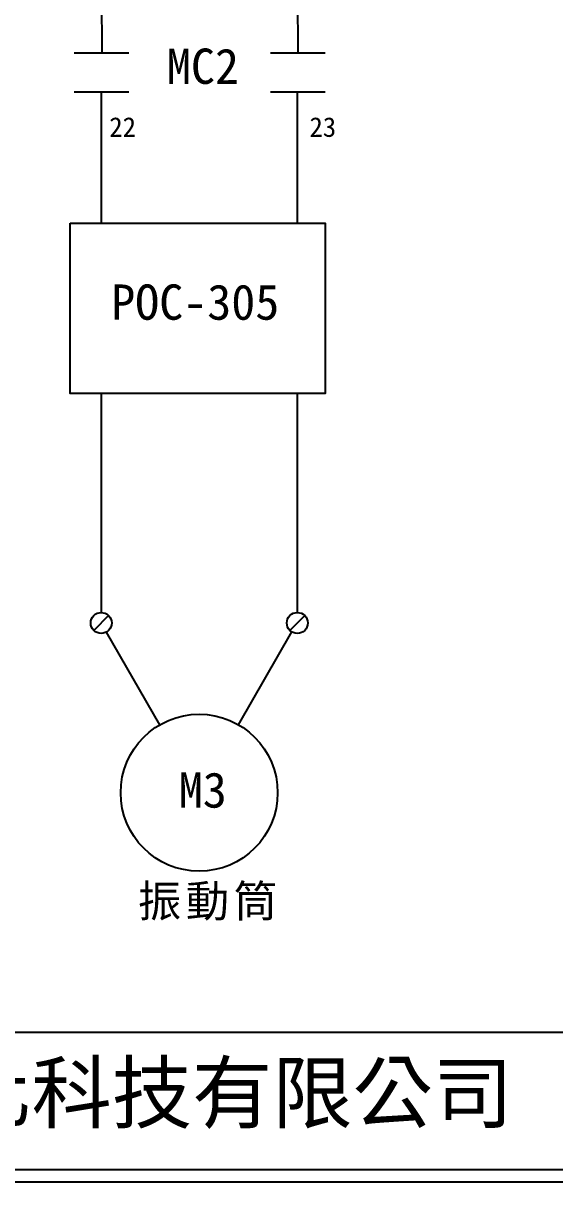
# Model space of a CAD drawing. Extents: x 10 to 297, y 3 to 207.
# Drawn here: x 88.7 to 142.9, y 3 to 121.1 of the extents above; entities that cross this region are included whole.
import ezdxf

# ---------------------------------------------------------------- set-up
doc = ezdxf.new("R2010")
doc.units = 0
doc.layers.get('0').update_dxf_attribs({"linetype": 'CONTINUOUS'})
doc.layers.add('圖框層', color=7, linetype='CONTINUOUS')
doc.layers.add('標尺寸層', color=3, linetype='CONTINUOUS')
doc.styles.add('STSL', font='KAIU.TTF')
doc.styles.add('標楷體', font='KAIU.TTF')

msp = doc.modelspace()

# ---------------------------------------------------------------- linework, layer by layer
for p, q in [((116.64, 141.71), (116.66, 118.06)), ((96.65, 131.71), (96.67, 118.06)), ((96.61, 114.09), (96.61, 108.23)), ((116.61, 114.09), (116.61, 108.23)), ((96.61, 108.23), (96.61, 100.69)), ((116.61, 108.23), (116.61, 100.69)), ((96.62, 83.32), (96.62, 61.02)), ((116.62, 83.32), (116.62, 61.02)), ((97.38, 60.71), (95.87, 59.2)), ((117.38, 60.71), (115.87, 59.2)), ((102.61, 49.58), (97.16, 59.03)), ((110.61, 49.58), (116.07, 59.04))]:
    msp.add_line(p, q)
for centre, radius in [((96.62, 59.95), 1.07), ((116.62, 59.95), 1.07), ((106.61, 42.65), 8)]:
    msp.add_circle(centre, radius)
at = {"layer": '圖框層', "color": 7}
for p, q in [((11.25, 18.25), (295.75, 18.25)), ((11.25, 4.25), (295.75, 4.25)), ((10, 3), (297, 3))]:
    msp.add_line(p, q, dxfattribs=at)
at = {"layer": '標尺寸層', "color": 7}
for p, q in [((93.88, 118.06), (99.45, 118.06)), ((113.88, 118.06), (119.45, 118.06)), ((93.88, 114.09), (99.45, 114.09)), ((96.61, 114.09), (96.61, 108.23)), ((113.88, 114.09), (119.45, 114.09))]:
    msp.add_line(p, q, dxfattribs=at)
msp.add_lwpolyline([(93.46, 100.69), (119.46, 100.69), (119.46, 83.32), (93.46, 83.32)], close=True, dxfattribs=at)

# ---------------------------------------------------------------- texts
at = {"color": 0, "insert": (107.68, 33.24), "char_height": 3.25, "width": 24.1454, "attachment_point": 2, "style": '標楷體'}
msp.add_mtext('{\\T1.1;振動筒}', dxfattribs=at)
at = {"layer": '圖框層', "color": 4, "style": 'STSL'}
for s, height, p in [('MC2', 3.6, (103.32, 114.89)), ('22', 2, (97.45, 109.49)), ('23', 2, (117.86, 109.49)), ('POC-305', 3.6, (97.64, 90.85)), ('M3', 3.6, (104.53, 41.13)), ('泓陞自動化科技有限公司', 6, (48.6, 9.08))]:
    msp.add_text(s, height=height, dxfattribs=at).set_placement(p)

doc.saveas('drawing.dxf')
